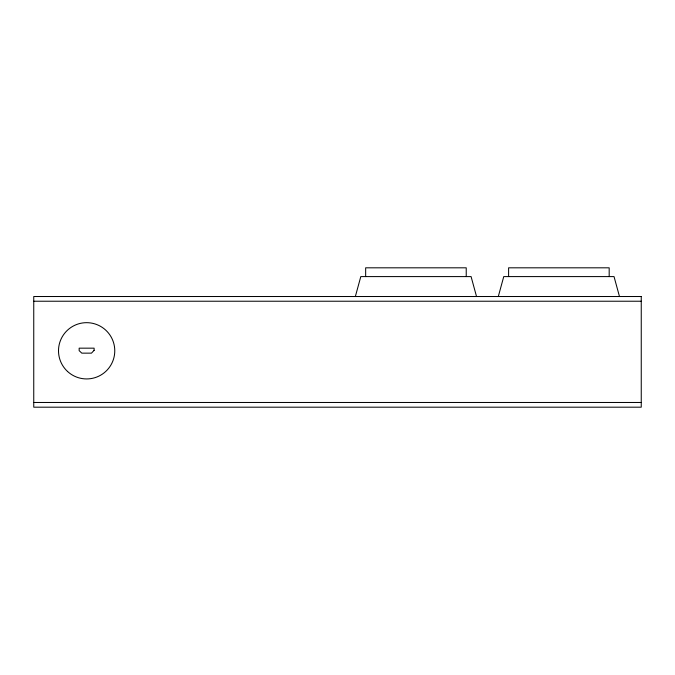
<?xml version="1.0" encoding="UTF-8"?>
<svg xmlns="http://www.w3.org/2000/svg" width="675" height="675" viewBox="0 0 675 675"><rect width="100%" height="100%" fill="white"/><g stroke="black" fill="none" stroke-linecap="round" stroke-linejoin="round"><path stroke-width="1.01" d="M355.354 296.519L360.804 276.59L471.083 276.59L476.533 296.519M498.302 296.519L503.752 276.59L614.031 276.59L619.481 296.519M33.75 301.227L641.25 301.227M33.75 402.477L641.25 402.477M609.179 276.59L609.179 267.815L508.604 267.815L508.604 276.59M466.231 276.59L466.231 267.815L365.656 267.815L365.656 276.59M94.112 350.342L91.471 353.143L81.802 353.143L79.161 350.654L79.161 348.165L94.112 348.165L94.112 350.342M641.25 296.519L33.75 296.519L33.75 407.185L641.25 407.185L641.25 296.519M67.5 371.427A28.139 28.139 0 0 0 114.067 357.067A28.139 28.139 0 0 0 78.351 323.916A28.139 28.139 0 0 0 67.5 371.427"/></g></svg>
